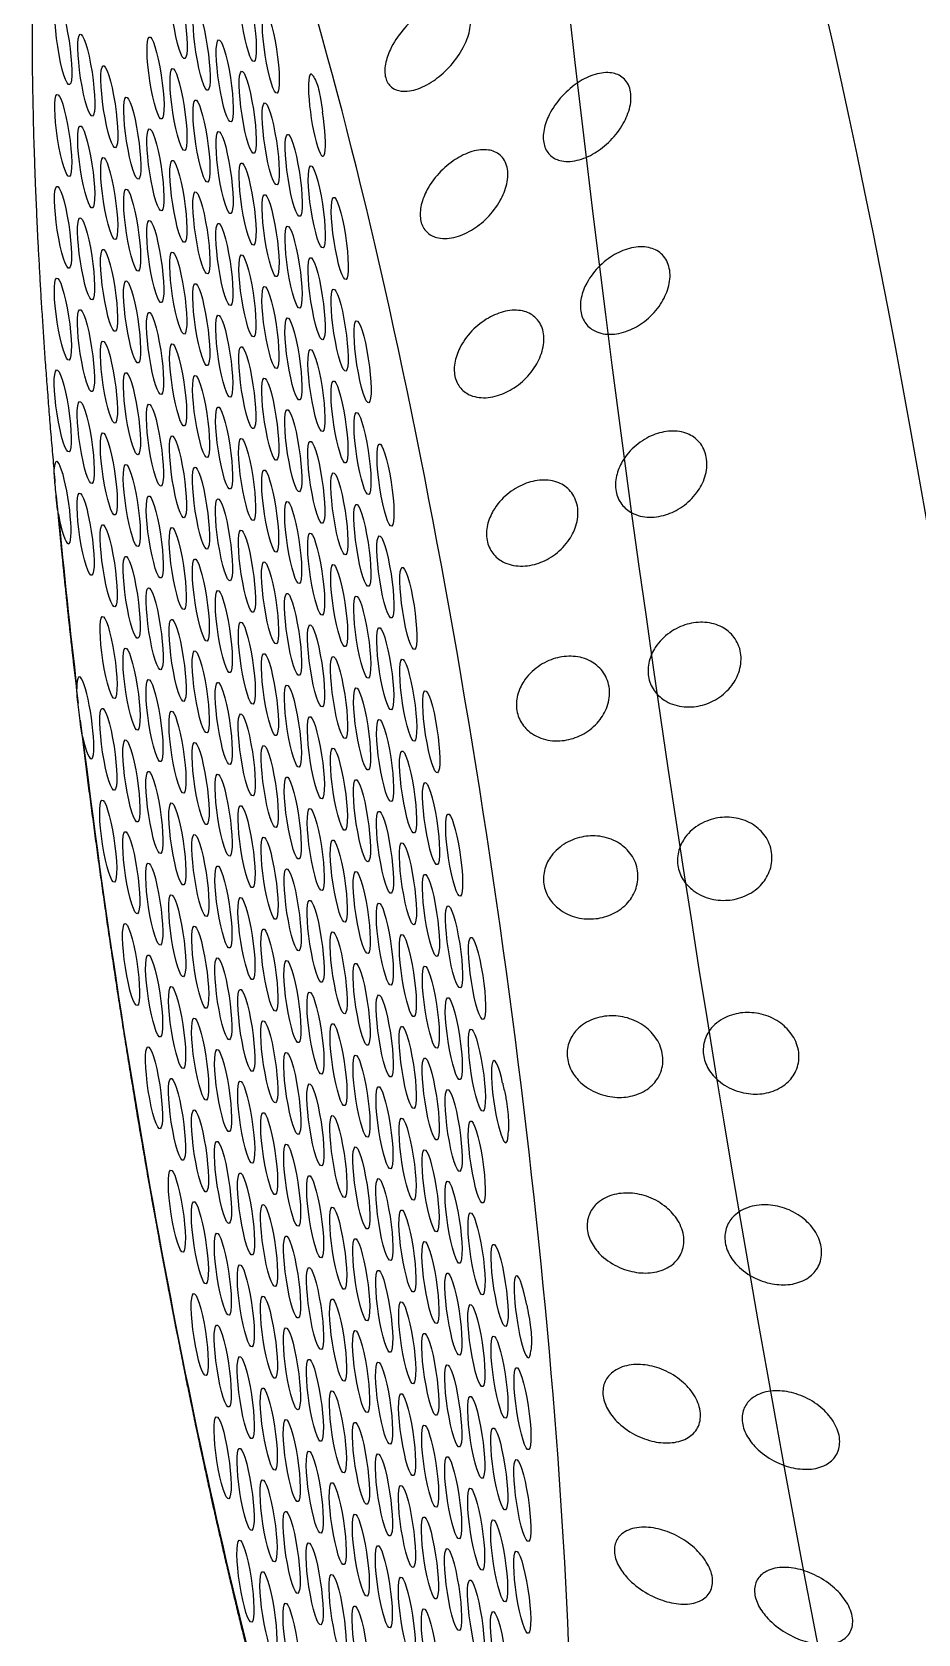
# Model space of a CAD drawing. Extents: x 398 to 508, y 628 to 778.
# Drawn here: x 477.338 to 478.309, y 683.445 to 685.201 of the extents above; entities that cross this region are included whole.
import ezdxf

# ---------------------------------------------------------------- set-up
doc = ezdxf.new("R2010")
doc.units = 0
doc.header["$MEASUREMENT"] = 0
doc.layers.add('1', color=4, linetype='Continuous')
doc.layers.add('DIM', color=3, linetype='Continuous')

# ---------------------------------------------------------------- blocks, each defined once
blk = doc.blocks.new('SUCTION')
at = {"layer": '1'}
for centre, major_axis, start_param, end_param in [((0.0017, 0.059), (-0.0289, 1.8748), 3.141593, 6.283185), ((-0.4641, 0.0518), (-0.022, 1.427), 2.994561, 6.430217)]:
    blk.add_ellipse(centre, major_axis=major_axis, ratio=0.145722, start_param=start_param, end_param=end_param, dxfattribs=at)
at = {"layer": '1', "color": 3}
for centre, major_axis, start_param, end_param in [((-0.6046, 1.0259), (0.0007, -0.0455), 0.253665, 6.53685), ((-0.4756, 1.0378), (0.0007, -0.0455), 0.253665, 6.53685), ((-0.4008, 1.0249), (0.0007, -0.0455), 0.253665, 6.53685), ((-0.5841, 0.9884), (0.0007, -0.0455), 0.253665, 6.53685), ((-0.4551, 1.0002), (0.0007, -0.0455), 0.253665, 6.53685), ((-0.3803, 0.9873), (0.0007, -0.0455), 0.253665, 6.53685), ((-0.5093, 0.9755), (0.0007, -0.0455), 0.253665, 6.53685), ((-0.4345, 0.9626), (0.0007, -0.0455), 0.253665, 6.53685), ((-0.5636, 0.9508), (0.0007, -0.0455), 0.253665, 6.53685), ((-0.4888, 0.9379), (0.0007, -0.0455), 0.253665, 6.53685), ((-0.6178, 0.9261), (0.0007, -0.0455), 0.253665, 6.53685), ((-0.414, 0.9251), (0.0007, -0.0455), 0.253665, 6.53685), ((-0.5431, 0.9133), (0.0007, -0.0455), 0.253665, 6.53685), ((-0.4683, 0.9004), (0.0007, -0.0455), 0.253665, 6.53685), ((-0.3392, 0.9122), (0.0007, -0.0455), 2.883569, 7.913917), ((-0.5973, 0.8886), (0.0007, -0.0455), 0.253665, 6.53685), ((-0.3935, 0.8875), (0.0007, -0.0455), 0.253665, 6.53685), ((-0.5225, 0.8757), (0.0007, -0.0455), 0.253665, 6.53685), ((-0.5768, 0.851), (0.0007, -0.0455), 0.253665, 6.53685), ((-0.4477, 0.8628), (0.0007, -0.0455), 0.253665, 6.53685), ((-0.373, 0.85), (0.0007, -0.0455), 0.253665, 6.53685), ((-0.502, 0.8381), (0.0007, -0.0455), 0.253665, 6.53685), ((-0.6311, 0.8263), (0.0007, -0.0455), 0.253665, 6.53685), ((-0.5563, 0.8134), (0.0007, -0.0455), 0.253665, 6.53685), ((-0.4272, 0.8253), (0.0007, -0.0455), 0.253665, 6.53685), ((-0.3524, 0.8124), (0.0007, -0.0455), 0.253665, 6.53685), ((-0.4815, 0.8006), (0.0007, -0.0455), 0.253665, 6.53685), ((-0.6105, 0.7888), (0.0007, -0.0455), 0.253665, 6.53685), ((-0.5357, 0.7759), (0.0007, -0.0455), 0.253665, 6.53685), ((-0.4067, 0.7877), (0.0007, -0.0455), 0.253665, 6.53685), ((-0.461, 0.763), (0.0007, -0.0455), 0.253665, 6.53685), ((-0.3319, 0.7749), (0.0007, -0.0455), 0.253665, 6.53685), ((-0.59, 0.7512), (0.0007, -0.0455), 0.253665, 6.53685), ((-0.3862, 0.7502), (0.0007, -0.0455), 0.253665, 6.53685), ((-0.6443, 0.7265), (0.0007, -0.0455), 0.253665, 6.53685), ((-0.5152, 0.7383), (0.0007, -0.0455), 0.253665, 6.53685), ((-0.4404, 0.7255), (0.0007, -0.0455), 0.253665, 6.53685), ((-0.5695, 0.7136), (0.0007, -0.0455), 0.253665, 6.53685), ((-0.3656, 0.7126), (0.0007, -0.0455), 0.253665, 6.53685), ((-0.6237, 0.6889), (0.0007, -0.0455), 0.253665, 6.53685), ((-0.4947, 0.7008), (0.0007, -0.0455), 0.253665, 6.53685), ((-0.4199, 0.6879), (0.0007, -0.0455), 0.253665, 6.53685), ((-0.549, 0.6761), (0.0007, -0.0455), 0.253665, 6.53685), ((-0.3451, 0.6751), (0.0007, -0.0455), 0.253665, 6.53685), ((-0.4742, 0.6632), (0.0007, -0.0455), 0.253665, 6.53685), ((-0.6032, 0.6514), (0.0007, -0.0455), 0.253665, 6.53685), ((-0.5284, 0.6385), (0.0007, -0.0455), 0.253665, 6.53685), ((-0.3994, 0.6504), (0.0007, -0.0455), 0.253665, 6.53685), ((-0.3246, 0.6375), (0.0007, -0.0455), 0.253665, 6.53685), ((-0.6575, 0.6267), (0.0007, -0.0455), 0.253665, 6.53685), ((-0.4536, 0.6257), (0.0007, -0.0455), 0.253665, 6.53685), ((-0.5827, 0.6138), (0.0007, -0.0455), 0.253665, 6.53685), ((-0.5079, 0.601), (0.0007, -0.0455), 0.253665, 6.53685), ((-0.3789, 0.6128), (0.0007, -0.0455), 0.253665, 6.53685), ((-0.637, 0.5891), (0.0007, -0.0455), 0.253665, 6.53685), ((-0.4331, 0.5881), (0.0007, -0.0455), 0.253665, 6.53685), ((-0.5622, 0.5763), (0.0007, -0.0455), 0.253665, 6.53685), ((-0.3583, 0.5753), (0.0007, -0.0455), 0.253665, 6.53685), ((-0.6164, 0.5516), (0.0007, -0.0455), 0.253665, 6.53685), ((-0.4874, 0.5634), (0.0007, -0.0455), 0.253665, 6.53685), ((-0.4126, 0.5506), (0.0007, -0.0455), 0.253665, 6.53685), ((-0.5416, 0.5387), (0.0007, -0.0455), 0.253665, 6.53685), ((-0.3378, 0.5377), (0.0007, -0.0455), 0.253665, 6.53685), ((-0.6707, 0.5269), (0.0007, -0.0455), 4.977964, 10.008312), ((-0.5959, 0.514), (0.0007, -0.0455), 0.253665, 6.53685), ((-0.4669, 0.5259), (0.0007, -0.0455), 0.253665, 6.53685), ((-0.3921, 0.513), (0.0007, -0.0455), 0.253665, 6.53685), ((-0.5211, 0.5012), (0.0007, -0.0455), 0.253665, 6.53685), ((-0.3173, 0.5002), (0.0007, -0.0455), 0.253665, 6.53685), ((-0.6502, 0.4893), (0.0007, -0.0455), 0.253665, 6.53685), ((-0.4463, 0.4883), (0.0007, -0.0455), 0.253665, 6.53685), ((-0.4786, 0.0515), (-0.0215, 1.3915), 1.229121, 1.372604), ((-0.5754, 0.4765), (0.0007, -0.0455), 0.253665, 6.53685), ((-0.5006, 0.4636), (0.0007, -0.0455), 0.253665, 6.53685), ((-0.3715, 0.4755), (0.0007, -0.0455), 0.253665, 6.53685), ((-0.6296, 0.4518), (0.0007, -0.0455), 0.253665, 6.53685), ((-0.4258, 0.4508), (0.0007, -0.0455), 0.253665, 6.53685), ((-0.5549, 0.4389), (0.0007, -0.0455), 0.253665, 6.53685), ((-0.4801, 0.4261), (0.0007, -0.0455), 0.253665, 6.53685), ((-0.351, 0.4379), (0.0007, -0.0455), 0.253665, 6.53685), ((-0.6091, 0.4142), (0.0007, -0.0455), 0.253665, 6.53685), ((-0.4053, 0.4132), (0.0007, -0.0455), 0.253665, 6.53685), ((-0.5343, 0.4014), (0.0007, -0.0455), 0.253665, 6.53685), ((-0.3305, 0.4003), (0.0007, -0.0455), 0.253665, 6.53685), ((-0.5886, 0.3767), (0.0007, -0.0455), 0.253665, 6.53685), ((-0.4595, 0.3885), (0.0007, -0.0455), 0.253665, 6.53685), ((-0.3848, 0.3757), (0.0007, -0.0455), 0.253665, 6.53685), ((-0.5138, 0.3638), (0.0007, -0.0455), 0.253665, 6.53685), ((-0.31, 0.3628), (0.0007, -0.0455), 0.253665, 6.53685), ((-0.6428, 0.352), (0.0007, -0.0455), 0.253665, 6.53685), ((-0.5681, 0.3391), (0.0007, -0.0455), 0.253665, 6.53685), ((-0.439, 0.351), (0.0007, -0.0455), 0.253665, 6.53685), ((-0.3642, 0.3381), (0.0007, -0.0455), 0.253665, 6.53685), ((-0.4933, 0.3263), (0.0007, -0.0455), 0.253665, 6.53685), ((-0.6223, 0.3144), (0.0007, -0.0455), 0.253665, 6.53685), ((-0.5475, 0.3016), (0.0007, -0.0455), 0.253665, 6.53685), ((-0.4185, 0.3134), (0.0007, -0.0455), 0.253665, 6.53685), ((-0.6766, 0.2897), (0.0007, -0.0455), 5.159783, 10.190131), ((-0.4727, 0.2887), (0.0007, -0.0455), 0.253665, 6.53685), ((-0.3437, 0.3005), (0.0007, -0.0455), 0.253665, 6.53685), ((-0.6018, 0.2769), (0.0007, -0.0455), 0.253665, 6.53685), ((-0.398, 0.2758), (0.0007, -0.0455), 0.253665, 6.53685), ((-0.6561, 0.2522), (0.0007, -0.0455), 0.253665, 6.53685), ((-0.527, 0.264), (0.0007, -0.0455), 0.253665, 6.53685), ((-0.4522, 0.2512), (0.0007, -0.0455), 0.253665, 6.53685), ((-0.3232, 0.263), (0.0007, -0.0455), 0.253665, 6.53685), ((-0.5813, 0.2393), (0.0007, -0.0455), 0.253665, 6.53685), ((-0.3774, 0.2383), (0.0007, -0.0455), 0.253665, 6.53685), ((-0.4786, 0.0515), (-0.0215, 1.3915), 1.410939, 2.237983), ((-0.6355, 0.2146), (0.0007, -0.0455), 0.253665, 6.53685), ((-0.5065, 0.2265), (0.0007, -0.0455), 0.253665, 6.53685), ((-0.4317, 0.2136), (0.0007, -0.0455), 0.253665, 6.53685), ((-0.3026, 0.2254), (0.0007, -0.0455), 0.253665, 6.53685), ((-0.5607, 0.2018), (0.0007, -0.0455), 0.253665, 6.53685), ((-0.3569, 0.2007), (0.0007, -0.0455), 0.253665, 6.53685), ((-0.486, 0.1889), (0.0007, -0.0455), 0.253665, 6.53685), ((-0.615, 0.1771), (0.0007, -0.0455), 0.253665, 6.53685), ((-0.5402, 0.1642), (0.0007, -0.0455), 0.253665, 6.53685), ((-0.4112, 0.176), (0.0007, -0.0455), 0.253665, 6.53685), ((-0.3364, 0.1632), (0.0007, -0.0455), 0.253665, 6.53685), ((-0.6693, 0.1524), (0.0007, -0.0455), 0.253665, 6.53685), ((-0.4654, 0.1513), (0.0007, -0.0455), 0.253665, 6.53685), ((-0.5945, 0.1395), (0.0007, -0.0455), 0.253665, 6.53685), ((-0.5197, 0.1267), (0.0007, -0.0455), 0.253665, 6.53685), ((-0.3906, 0.1385), (0.0007, -0.0455), 0.253665, 6.53685), ((-0.3159, 0.1256), (0.0007, -0.0455), 0.253665, 6.53685), ((-0.6487, 0.1148), (0.0007, -0.0455), 0.253665, 6.53685), ((-0.4449, 0.1138), (0.0007, -0.0455), 0.253665, 6.53685), ((-0.574, 0.102), (0.0007, -0.0455), 0.253665, 6.53685), ((-0.3701, 0.1009), (0.0007, -0.0455), 0.253665, 6.53685), ((-0.6282, 0.0773), (0.0007, -0.0455), 0.253665, 6.53685), ((-0.4992, 0.0891), (0.0007, -0.0455), 0.253665, 6.53685), ((-0.4244, 0.0762), (0.0007, -0.0455), 0.253665, 6.53685), ((-0.2953, 0.0881), (0.0007, -0.0455), 0.253665, 6.53685), ((-0.5534, 0.0644), (0.0007, -0.0455), 0.253665, 6.53685), ((-0.3496, 0.0634), (0.0007, -0.0455), 0.253665, 6.53685), ((-0.6077, 0.0397), (0.0007, -0.0455), 0.253665, 6.53685), ((-0.4786, 0.0515), (0.0007, -0.0455), 0.253665, 6.53685), ((-0.4039, 0.0387), (0.0007, -0.0455), 0.253665, 6.53685), ((-0.5329, 0.0268), (0.0007, -0.0455), 0.253665, 6.53685), ((-0.3291, 0.0258), (0.0007, -0.0455), 0.253665, 6.53685), ((-0.662, 0.015), (0.0007, -0.0455), 0.253665, 6.53685), ((-0.4581, 0.014), (0.0007, -0.0455), 0.253665, 6.53685), ((-0.5872, 0.0022), (0.0007, -0.0455), 0.253665, 6.53685), ((-0.5124, -0.0107), (0.0007, -0.0455), 0.253665, 6.53685), ((-0.3833, 0.0011), (0.0007, -0.0455), 0.253665, 6.53685), ((-0.3085, -0.0117), (0.0007, -0.0455), 0.253665, 6.53685), ((-0.6414, -0.0225), (0.0007, -0.0455), 0.253665, 6.53685), ((-0.4376, -0.0236), (0.0007, -0.0455), 0.253665, 6.53685), ((-0.5666, -0.0354), (0.0007, -0.0455), 0.253665, 6.53685), ((-0.4919, -0.0483), (0.0007, -0.0455), 0.253665, 6.53685), ((-0.3628, -0.0364), (0.0007, -0.0455), 0.253665, 6.53685), ((-0.288, -0.0493), (0.0007, -0.0455), 0.253665, 6.53685), ((-0.6209, -0.0601), (0.0007, -0.0455), 0.253665, 6.53685), ((-0.4171, -0.0611), (0.0007, -0.0455), 0.253665, 6.53685), ((-0.5461, -0.073), (0.0007, -0.0455), 0.253665, 6.53685), ((-0.3423, -0.074), (0.0007, -0.0455), 0.253665, 6.53685), ((-0.6004, -0.0977), (0.0007, -0.0455), 0.253665, 6.53685), ((-0.4713, -0.0858), (0.0007, -0.0455), 0.253665, 6.53685), ((-0.3965, -0.0987), (0.0007, -0.0455), 0.253665, 6.53685), ((-0.5256, -0.1105), (0.0007, -0.0455), 0.253665, 6.53685), ((-0.3218, -0.1115), (0.0007, -0.0455), 0.253665, 6.53685), ((-0.6546, -0.1223), (0.0007, -0.0455), 0.253665, 6.53685), ((-0.5799, -0.1352), (0.0007, -0.0455), 0.253665, 6.53685), ((-0.4508, -0.1234), (0.0007, -0.0455), 0.253665, 6.53685), ((-0.376, -0.1362), (0.0007, -0.0455), 0.253665, 6.53685), ((-0.5051, -0.1481), (0.0007, -0.0455), 0.253665, 6.53685), ((-0.3012, -0.1491), (0.0007, -0.0455), 0.253665, 6.53685), ((-0.6341, -0.1599), (0.0007, -0.0455), 0.253665, 6.53685), ((-0.5593, -0.1728), (0.0007, -0.0455), 0.253665, 6.53685), ((-0.4303, -0.1609), (0.0007, -0.0455), 0.253665, 6.53685), ((-0.4845, -0.1856), (0.0007, -0.0455), 0.253665, 6.53685), ((-0.3555, -0.1738), (0.0007, -0.0455), 0.253665, 6.53685), ((-0.2807, -0.1866), (0.0007, -0.0455), 2.01819, 7.048538), ((-0.6136, -0.1975), (0.0007, -0.0455), 0.253665, 6.53685), ((-0.4098, -0.1985), (0.0007, -0.0455), 0.253665, 6.53685), ((-0.5388, -0.2103), (0.0007, -0.0455), 0.253665, 6.53685), ((-0.464, -0.2232), (0.0007, -0.0455), 0.253665, 6.53685), ((-0.335, -0.2113), (0.0007, -0.0455), 0.253665, 6.53685), ((-0.5931, -0.235), (0.0007, -0.0455), 0.253665, 6.53685), ((-0.3892, -0.236), (0.0007, -0.0455), 0.253665, 6.53685), ((-0.6473, -0.2597), (0.0007, -0.0455), 0.253665, 6.53685), ((-0.5183, -0.2479), (0.0007, -0.0455), 0.253665, 6.53685), ((-0.4435, -0.2607), (0.0007, -0.0455), 0.253665, 6.53685), ((-0.3144, -0.2489), (0.0007, -0.0455), 0.253665, 6.53685), ((-0.5725, -0.2726), (0.0007, -0.0455), 0.253665, 6.53685), ((-0.3687, -0.2736), (0.0007, -0.0455), 0.253665, 6.53685), ((-0.4978, -0.2854), (0.0007, -0.0455), 0.253665, 6.53685), ((-0.6268, -0.2973), (0.0007, -0.0455), 0.253665, 6.53685), ((-0.552, -0.3101), (0.0007, -0.0455), 0.253665, 6.53685), ((-0.423, -0.2983), (0.0007, -0.0455), 0.253665, 6.53685), ((-0.3482, -0.3111), (0.0007, -0.0455), 0.253665, 6.53685), ((-0.4772, -0.323), (0.0007, -0.0455), 0.253665, 6.53685), ((-0.6063, -0.3348), (0.0007, -0.0455), 0.253665, 6.53685), ((-0.5315, -0.3477), (0.0007, -0.0455), 0.253665, 6.53685), ((-0.4024, -0.3358), (0.0007, -0.0455), 0.253665, 6.53685), ((-0.3277, -0.3487), (0.0007, -0.0455), 0.253665, 6.53685), ((-0.4567, -0.3605), (0.0007, -0.0455), 0.253665, 6.53685), ((-0.5858, -0.3724), (0.0007, -0.0455), 0.253665, 6.53685), ((-0.3819, -0.3734), (0.0007, -0.0455), 0.253665, 6.53685), ((-0.64, -0.3971), (0.0007, -0.0455), 0.253665, 6.53685), ((-0.511, -0.3852), (0.0007, -0.0455), 0.253665, 6.53685), ((-0.4362, -0.3981), (0.0007, -0.0455), 0.253665, 6.53685), ((-0.3071, -0.3863), (0.0007, -0.0455), 0.253665, 6.53685), ((-0.5652, -0.4099), (0.0007, -0.0455), 0.253665, 6.53685), ((-0.3614, -0.4109), (0.0007, -0.0455), 0.253665, 6.53685), ((-0.6195, -0.4346), (0.0007, -0.0455), 0.253665, 6.53685), ((-0.4904, -0.4228), (0.0007, -0.0455), 0.253665, 6.53685), ((-0.4157, -0.4356), (0.0007, -0.0455), 0.253665, 6.53685), ((-0.2866, -0.4238), (0.0007, -0.0455), 1.836372, 6.86672), ((-0.5447, -0.4475), (0.0007, -0.0455), 0.253665, 6.53685), ((-0.3409, -0.4485), (0.0007, -0.0455), 0.253665, 6.53685), ((-0.4699, -0.4603), (0.0007, -0.0455), 0.253665, 6.53685), ((-0.599, -0.4722), (0.0007, -0.0455), 0.253665, 6.53685), ((-0.5242, -0.485), (0.0007, -0.0455), 0.253665, 6.53685), ((-0.3951, -0.4732), (0.0007, -0.0455), 0.253665, 6.53685), ((-0.3203, -0.4861), (0.0007, -0.0455), 0.253665, 6.53685), ((-0.4494, -0.4979), (0.0007, -0.0455), 0.253665, 6.53685), ((-0.5784, -0.5097), (0.0007, -0.0455), 0.253665, 6.53685), ((-0.5037, -0.5226), (0.0007, -0.0455), 0.253665, 6.53685), ((-0.3746, -0.5108), (0.0007, -0.0455), 0.253665, 6.53685), ((-0.2998, -0.5236), (0.0007, -0.0455), 0.253665, 6.53685), ((-0.6327, -0.5344), (0.0007, -0.0455), 0.253665, 6.53685), ((-0.4289, -0.5355), (0.0007, -0.0455), 0.253665, 6.53685), ((-0.5579, -0.5473), (0.0007, -0.0455), 0.253665, 6.53685), ((-0.3541, -0.5483), (0.0007, -0.0455), 0.253665, 6.53685), ((-0.6122, -0.572), (0.0007, -0.0455), 0.253665, 6.53685), ((-0.4831, -0.5601), (0.0007, -0.0455), 0.253665, 6.53685), ((-0.4083, -0.573), (0.0007, -0.0455), 0.253665, 6.53685), ((-0.5374, -0.5848), (0.0007, -0.0455), 0.253665, 6.53685), ((-0.3336, -0.5859), (0.0007, -0.0455), 0.253665, 6.53685), ((-0.5917, -0.6095), (0.0007, -0.0455), 0.253665, 6.53685), ((-0.4626, -0.5977), (0.0007, -0.0455), 0.253665, 6.53685), ((-0.3878, -0.6106), (0.0007, -0.0455), 0.253665, 6.53685), ((-0.5169, -0.6224), (0.0007, -0.0455), 0.253665, 6.53685), ((-0.313, -0.6234), (0.0007, -0.0455), 0.253665, 6.53685), ((-0.5711, -0.6471), (0.0007, -0.0455), 0.253665, 6.53685), ((-0.4421, -0.6353), (0.0007, -0.0455), 0.253665, 6.53685), ((-0.4963, -0.66), (0.0007, -0.0455), 0.253665, 6.53685), ((-0.3673, -0.6481), (0.0007, -0.0455), 0.253665, 6.53685), ((-0.6254, -0.6718), (0.0007, -0.0455), 0.253665, 6.53685), ((-0.4216, -0.6728), (0.0007, -0.0455), 0.253665, 6.53685), ((-0.5506, -0.6846), (0.0007, -0.0455), 0.253665, 6.53685), ((-0.4758, -0.6975), (0.0007, -0.0455), 0.253665, 6.53685), ((-0.3468, -0.6857), (0.0007, -0.0455), 0.253665, 6.53685), ((-0.6049, -0.7093), (0.0007, -0.0455), 0.253665, 6.53685), ((-0.401, -0.7104), (0.0007, -0.0455), 0.253665, 6.53685), ((-0.5301, -0.7222), (0.0007, -0.0455), 0.253665, 6.53685), ((-0.4553, -0.7351), (0.0007, -0.0455), 0.253665, 6.53685), ((-0.3262, -0.7232), (0.0007, -0.0455), 0.253665, 6.53685), ((-0.5843, -0.7469), (0.0007, -0.0455), 0.253665, 6.53685), ((-0.3805, -0.7479), (0.0007, -0.0455), 0.253665, 6.53685), ((-0.5096, -0.7598), (0.0007, -0.0455), 0.253665, 6.53685), ((-0.4348, -0.7726), (0.0007, -0.0455), 0.253665, 6.53685), ((-0.36, -0.7855), (0.0007, -0.0455), 0.253665, 6.53685)]:
    blk.add_ellipse(centre, major_axis=major_axis, ratio=0.145722, start_param=start_param, end_param=end_param, dxfattribs=at)
at = {"layer": '1'}
for points in [[(-0.5163, 1.4629), (-0.5315, 1.4441), (-0.5446, 1.4227), (-0.5564, 1.3987), (-0.5673, 1.3717), (-0.5776, 1.3416), (-0.5874, 1.3084), (-0.5967, 1.272), (-0.6056, 1.2324), (-0.6141, 1.1898), (-0.6221, 1.1442), (-0.6297, 1.0957), (-0.6368, 1.0443), (-0.6435, 0.9903), (-0.6497, 0.9337), (-0.6554, 0.8747), (-0.6606, 0.8135), (-0.6653, 0.7502), (-0.6695, 0.685), (-0.6731, 0.6181), (-0.6762, 0.5496)], [(-0.6767, 0.5355), (-0.6783, 0.4907), (-0.6797, 0.4454), (-0.6809, 0.3996), (-0.6818, 0.3534), (-0.6824, 0.3069)], [(-0.6826, 0.2881), (-0.6831, 0.2145), (-0.6829, 0.1403), (-0.6822, 0.066), (-0.6809, -0.0084), (-0.679, -0.0826), (-0.6766, -0.1565), (-0.6736, -0.2298), (-0.67, -0.3023), (-0.6659, -0.3738), (-0.6613, -0.4441), (-0.6561, -0.513), (-0.6505, -0.5804), (-0.6443, -0.646), (-0.6377, -0.7097), (-0.6306, -0.7713), (-0.6231, -0.8306), (-0.6151, -0.8875), (-0.6068, -0.9418), (-0.598, -0.9934), (-0.5889, -1.0422), (-0.5794, -1.088), (-0.5696, -1.1307), (-0.5595, -1.1704), (-0.549, -1.2068), (-0.5381, -1.24), (-0.5268, -1.27), (-0.515, -1.2969), (-0.5024, -1.3208), (-0.4886, -1.3418), (-0.4728, -1.3603)]]:
    blk.add_open_spline(points, degree=1, dxfattribs=at)
at = {"layer": '1', "color": 3}
for points, knots in [([(-0.2144, 1.0067), (-0.2084, 1.0102), (-0.2017, 1.0133), (-0.1888, 1.017), (-0.1825, 1.0176), (-0.1727, 1.0164), (-0.1683, 1.0147), (-0.1634, 1.0103), (-0.162, 1.0085), (-0.16, 1.0044), (-0.1593, 1.002), (-0.1586, 0.9969), (-0.1587, 0.9941), (-0.1595, 0.9883), (-0.1602, 0.9853), (-0.1635, 0.9762), (-0.1669, 0.9701), (-0.175, 0.9585), (-0.1807, 0.9524), (-0.1928, 0.9419), (-0.1993, 0.9375), (-0.2117, 0.9308), (-0.2187, 0.928), (-0.2321, 0.9251), (-0.2386, 0.925), (-0.2478, 0.9273), (-0.2514, 0.9291), (-0.2568, 0.9348), (-0.2586, 0.9387), (-0.2597, 0.9475), (-0.2591, 0.9527), (-0.2557, 0.9632), (-0.253, 0.9686), (-0.2456, 0.98), (-0.2399, 0.9866), (-0.2275, 0.9981), (-0.2207, 1.003), (-0.2144, 1.0067)], [0, 0, 0, 0, 0.023389, 0.023389, 0.0467779, 0.0467779, 0.0659746, 0.0659746, 0.0755729, 0.0755729, 0.0851712, 0.0851712, 0.0947696, 0.0947696, 0.1043679, 0.1043679, 0.1235645, 0.1235645, 0.1469535, 0.1469535, 0.1703425, 0.1703425, 0.1947513, 0.1947513, 0.2191601, 0.2191601, 0.2357472, 0.2357472, 0.2523342, 0.2523342, 0.2689213, 0.2689213, 0.2855084, 0.2855084, 0.3099172, 0.3099172, 0.334326, 0.334326, 0.334326, 0.334326]), ([(-0.3382, 0.9562), (-0.338, 0.956), (-0.3379, 0.9556), (-0.3369, 0.9537), (-0.336, 0.9514), (-0.3346, 0.946), (-0.3341, 0.9432), (-0.3333, 0.9367), (-0.3331, 0.9331), (-0.3328, 0.9247), (-0.3328, 0.9199), (-0.3326, 0.9151)], [-0.10333223, -0.10333223, -0.10333223, -0.10333223, -0.09981809, -0.09981809, -0.08531374, -0.08531374, -0.07331614, -0.07331614, -0.06095866, -0.06095866, -0.0463084, -0.0463084, -0.0463084, -0.0463084]), ([(-0.0505, 0.9106), (-0.0444, 0.9135), (-0.0377, 0.9158), (-0.0246, 0.9179), (-0.0183, 0.9177), (-0.0085, 0.9149), (-0.0042, 0.9126), (0.0006, 0.9071), (0.002, 0.905), (0.0039, 0.9003), (0.0046, 0.8977), (0.0051, 0.8921), (0.005, 0.8891), (0.0041, 0.883), (0.0033, 0.8799), (-0.0001, 0.8706), (-0.0036, 0.8646), (-0.012, 0.8533), (-0.0177, 0.8476), (-0.03, 0.838), (-0.0366, 0.8342), (-0.0491, 0.8287), (-0.0562, 0.8267), (-0.0697, 0.8254), (-0.0763, 0.8261), (-0.0854, 0.8299), (-0.089, 0.8324), (-0.0943, 0.8392), (-0.096, 0.8436), (-0.097, 0.8533), (-0.0962, 0.8588), (-0.0926, 0.8696), (-0.0898, 0.875), (-0.0822, 0.8863), (-0.0763, 0.8926), (-0.0637, 0.9032), (-0.0569, 0.9075), (-0.0505, 0.9106)], [0, 0, 0, 0, 0.0233552, 0.0233552, 0.0467103, 0.0467103, 0.0658795, 0.0658795, 0.0754641, 0.0754641, 0.0850487, 0.0850487, 0.0946332, 0.0946332, 0.1042178, 0.1042178, 0.123387, 0.123387, 0.1467421, 0.1467421, 0.1700973, 0.1700973, 0.1945396, 0.1945396, 0.2189818, 0.2189818, 0.2355966, 0.2355966, 0.2522113, 0.2522113, 0.2688261, 0.2688261, 0.2854408, 0.2854408, 0.3098831, 0.3098831, 0.3343253, 0.3343253, 0.3343253, 0.3343253]), ([(-0.1953, 0.8442), (-0.1892, 0.8471), (-0.1825, 0.8494), (-0.1694, 0.8516), (-0.1631, 0.8514), (-0.1533, 0.8486), (-0.149, 0.8463), (-0.1442, 0.8408), (-0.1428, 0.8387), (-0.1408, 0.834), (-0.1402, 0.8313), (-0.1397, 0.8258), (-0.1397, 0.8228), (-0.1407, 0.8167), (-0.1415, 0.8135), (-0.1449, 0.8043), (-0.1484, 0.7982), (-0.1568, 0.787), (-0.1625, 0.7812), (-0.1748, 0.7716), (-0.1814, 0.7678), (-0.194, 0.7624), (-0.201, 0.7604), (-0.2146, 0.7591), (-0.2211, 0.7598), (-0.2302, 0.7636), (-0.2338, 0.7661), (-0.2391, 0.7729), (-0.2408, 0.7773), (-0.2417, 0.7869), (-0.241, 0.7924), (-0.2374, 0.8033), (-0.2346, 0.8086), (-0.227, 0.8199), (-0.2211, 0.8262), (-0.2085, 0.8368), (-0.2017, 0.8411), (-0.1953, 0.8442)], [0, 0, 0, 0, 0.023389, 0.023389, 0.0467779, 0.0467779, 0.0659746, 0.0659746, 0.0755729, 0.0755729, 0.0851712, 0.0851712, 0.0947696, 0.0947696, 0.1043679, 0.1043679, 0.1235645, 0.1235645, 0.1469535, 0.1469535, 0.1703425, 0.1703425, 0.1947513, 0.1947513, 0.2191601, 0.2191601, 0.2357472, 0.2357472, 0.2523342, 0.2523342, 0.2689213, 0.2689213, 0.2855084, 0.2855084, 0.3099172, 0.3099172, 0.334326, 0.334326, 0.334326, 0.334326]), ([(-0.0331, 0.7192), (-0.0269, 0.7215), (-0.0201, 0.723), (-0.0071, 0.7235), (-0.0008, 0.7225), (0.009, 0.7183), (0.0133, 0.7153), (0.018, 0.7089), (0.0193, 0.7065), (0.0212, 0.7012), (0.0218, 0.6984), (0.0222, 0.6925), (0.0221, 0.6893), (0.021, 0.683), (0.0201, 0.6799), (0.0166, 0.6705), (0.013, 0.6647), (0.0044, 0.6539), (-0.0015, 0.6486), (-0.014, 0.6401), (-0.0206, 0.637), (-0.0333, 0.6329), (-0.0403, 0.6316), (-0.0539, 0.632), (-0.0604, 0.6336), (-0.0695, 0.6388), (-0.073, 0.6418), (-0.0783, 0.6497), (-0.0799, 0.6546), (-0.0807, 0.6648), (-0.0798, 0.6705), (-0.076, 0.6815), (-0.0731, 0.6868), (-0.0652, 0.6977), (-0.0593, 0.7036), (-0.0464, 0.7131), (-0.0395, 0.7168), (-0.0331, 0.7192)], [0, 0, 0, 0, 0.0233552, 0.0233552, 0.0467103, 0.0467103, 0.0658795, 0.0658795, 0.0754641, 0.0754641, 0.0850487, 0.0850487, 0.0946332, 0.0946332, 0.1042178, 0.1042178, 0.123387, 0.123387, 0.1467421, 0.1467421, 0.1700973, 0.1700973, 0.1945396, 0.1945396, 0.2189818, 0.2189818, 0.2355966, 0.2355966, 0.2522113, 0.2522113, 0.2688261, 0.2688261, 0.2854408, 0.2854408, 0.3098831, 0.3098831, 0.3343253, 0.3343253, 0.3343253, 0.3343253]), ([(-0.1792, 0.6681), (-0.1731, 0.6704), (-0.1663, 0.672), (-0.1532, 0.6725), (-0.1469, 0.6715), (-0.1371, 0.6673), (-0.1329, 0.6642), (-0.1281, 0.6579), (-0.1268, 0.6555), (-0.1249, 0.6502), (-0.1243, 0.6474), (-0.1239, 0.6414), (-0.124, 0.6383), (-0.1251, 0.632), (-0.126, 0.6288), (-0.1295, 0.6195), (-0.1331, 0.6136), (-0.1418, 0.6028), (-0.1476, 0.5975), (-0.1601, 0.589), (-0.1668, 0.5859), (-0.1794, 0.5818), (-0.1865, 0.5806), (-0.2001, 0.581), (-0.2066, 0.5826), (-0.2156, 0.5878), (-0.2192, 0.5908), (-0.2244, 0.5987), (-0.226, 0.6035), (-0.2268, 0.6138), (-0.2259, 0.6195), (-0.2221, 0.6304), (-0.2192, 0.6357), (-0.2113, 0.6466), (-0.2054, 0.6525), (-0.1926, 0.6621), (-0.1857, 0.6657), (-0.1792, 0.6681)], [0, 0, 0, 0, 0.023389, 0.023389, 0.0467779, 0.0467779, 0.0659746, 0.0659746, 0.0755729, 0.0755729, 0.0851712, 0.0851712, 0.0947696, 0.0947696, 0.1043679, 0.1043679, 0.1235645, 0.1235645, 0.1469535, 0.1469535, 0.1703425, 0.1703425, 0.1947513, 0.1947513, 0.2191601, 0.2191601, 0.2357472, 0.2357472, 0.2523342, 0.2523342, 0.2689213, 0.2689213, 0.2855084, 0.2855084, 0.3099172, 0.3099172, 0.334326, 0.334326, 0.334326, 0.334326]), ([(-0.6769, 0.5149), (-0.677, 0.5166), (-0.677, 0.5185), (-0.6771, 0.5248), (-0.677, 0.5294), (-0.6766, 0.5377), (-0.6765, 0.5414), (-0.6762, 0.5485), (-0.6761, 0.5519), (-0.6757, 0.5588), (-0.6755, 0.5621), (-0.6749, 0.5648)], [-0.10333581, -0.10333581, -0.10333581, -0.10333581, -0.09774084, -0.09774084, -0.08402044, -0.08402044, -0.07264257, -0.07264257, -0.06085918, -0.06085918, -0.04630941, -0.04630941, -0.04630941, -0.04630941]), ([(-0.0192, 0.5165), (-0.013, 0.5181), (-0.0063, 0.5188), (0.0068, 0.5178), (0.0131, 0.5159), (0.0228, 0.5104), (0.027, 0.5066), (0.0316, 0.4995), (0.0329, 0.4968), (0.0347, 0.4911), (0.0352, 0.4881), (0.0355, 0.4819), (0.0353, 0.4787), (0.0342, 0.4723), (0.0332, 0.4691), (0.0295, 0.4599), (0.0258, 0.4543), (0.0169, 0.4443), (0.011, 0.4395), (-0.0016, 0.4323), (-0.0083, 0.4298), (-0.0211, 0.4271), (-0.0282, 0.4267), (-0.0418, 0.4287), (-0.0483, 0.4312), (-0.0572, 0.4376), (-0.0607, 0.4412), (-0.0658, 0.45), (-0.0673, 0.4552), (-0.0679, 0.4659), (-0.0669, 0.4718), (-0.0629, 0.4827), (-0.0599, 0.4878), (-0.0518, 0.4982), (-0.0458, 0.5035), (-0.0327, 0.5118), (-0.0257, 0.5148), (-0.0192, 0.5165)], [0, 0, 0, 0, 0.0233552, 0.0233552, 0.0467103, 0.0467103, 0.0658795, 0.0658795, 0.0754641, 0.0754641, 0.0850487, 0.0850487, 0.0946332, 0.0946332, 0.1042178, 0.1042178, 0.123387, 0.123387, 0.1467421, 0.1467421, 0.1700973, 0.1700973, 0.1945396, 0.1945396, 0.2189818, 0.2189818, 0.2355966, 0.2355966, 0.2522113, 0.2522113, 0.2688261, 0.2688261, 0.2854408, 0.2854408, 0.3098831, 0.3098831, 0.3343253, 0.3343253, 0.3343253, 0.3343253]), ([(-0.1664, 0.4815), (-0.1602, 0.4832), (-0.1534, 0.4839), (-0.1403, 0.4829), (-0.134, 0.4811), (-0.1244, 0.4755), (-0.1201, 0.4718), (-0.1155, 0.4646), (-0.1143, 0.4619), (-0.1125, 0.4562), (-0.1119, 0.4532), (-0.1116, 0.447), (-0.1118, 0.4438), (-0.1129, 0.4374), (-0.1139, 0.4342), (-0.1176, 0.425), (-0.1214, 0.4194), (-0.1302, 0.4093), (-0.1361, 0.4045), (-0.1488, 0.3973), (-0.1555, 0.3949), (-0.1683, 0.3922), (-0.1754, 0.3918), (-0.1889, 0.3939), (-0.1954, 0.3963), (-0.2044, 0.4028), (-0.2078, 0.4063), (-0.2129, 0.4151), (-0.2144, 0.4203), (-0.215, 0.431), (-0.2141, 0.4368), (-0.2101, 0.4477), (-0.207, 0.4528), (-0.199, 0.4632), (-0.1929, 0.4686), (-0.1799, 0.4769), (-0.1729, 0.4798), (-0.1664, 0.4815)], [0, 0, 0, 0, 0.023389, 0.023389, 0.0467779, 0.0467779, 0.0659746, 0.0659746, 0.0755729, 0.0755729, 0.0851712, 0.0851712, 0.0947696, 0.0947696, 0.1043679, 0.1043679, 0.1235645, 0.1235645, 0.1469535, 0.1469535, 0.1703425, 0.1703425, 0.1947513, 0.1947513, 0.2191601, 0.2191601, 0.2357472, 0.2357472, 0.2523342, 0.2523342, 0.2689213, 0.2689213, 0.2855084, 0.2855084, 0.3099172, 0.3099172, 0.334326, 0.334326, 0.334326, 0.334326]), ([(-0.6823, 0.27), (-0.6823, 0.271), (-0.6824, 0.2721), (-0.6827, 0.2777), (-0.6827, 0.2824), (-0.6826, 0.2913), (-0.6826, 0.2953), (-0.6825, 0.3033), (-0.6825, 0.3072), (-0.6823, 0.3151), (-0.6821, 0.3191), (-0.6817, 0.3225)], [-0.10333223, -0.10333223, -0.10333223, -0.10333223, -0.09981809, -0.09981809, -0.08531374, -0.08531374, -0.07331614, -0.07331614, -0.06095866, -0.06095866, -0.0463084, -0.0463084, -0.0463084, -0.0463084]), ([(-0.0093, 0.3059), (-0.003, 0.3068), (0.0038, 0.3067), (0.0169, 0.3041), (0.0231, 0.3015), (0.0327, 0.2946), (0.0368, 0.2903), (0.0413, 0.2825), (0.0425, 0.2796), (0.0442, 0.2736), (0.0447, 0.2704), (0.0449, 0.2641), (0.0446, 0.2609), (0.0433, 0.2545), (0.0423, 0.2513), (0.0384, 0.2424), (0.0346, 0.2371), (0.0256, 0.228), (0.0195, 0.2238), (0.0067, 0.2179), (0, 0.2162), (-0.0128, 0.215), (-0.0199, 0.2154), (-0.0335, 0.2191), (-0.0399, 0.2223), (-0.0487, 0.2299), (-0.0522, 0.234), (-0.0571, 0.2435), (-0.0585, 0.249), (-0.0589, 0.26), (-0.0578, 0.2658), (-0.0536, 0.2765), (-0.0505, 0.2813), (-0.0422, 0.291), (-0.036, 0.2958), (-0.0228, 0.3027), (-0.0158, 0.3049), (-0.0093, 0.3059)], [0, 0, 0, 0, 0.0233552, 0.0233552, 0.0467103, 0.0467103, 0.0658795, 0.0658795, 0.0754641, 0.0754641, 0.0850487, 0.0850487, 0.0946332, 0.0946332, 0.1042178, 0.1042178, 0.123387, 0.123387, 0.1467421, 0.1467421, 0.1700973, 0.1700973, 0.1945396, 0.1945396, 0.2189818, 0.2189818, 0.2355966, 0.2355966, 0.2522113, 0.2522113, 0.2688261, 0.2688261, 0.2854408, 0.2854408, 0.3098831, 0.3098831, 0.3343253, 0.3343253, 0.3343253, 0.3343253]), ([(-0.1572, 0.2876), (-0.1509, 0.2886), (-0.1441, 0.2885), (-0.131, 0.2859), (-0.1248, 0.2833), (-0.1152, 0.2764), (-0.111, 0.2721), (-0.1066, 0.2643), (-0.1053, 0.2614), (-0.1036, 0.2554), (-0.1032, 0.2522), (-0.1029, 0.2459), (-0.1032, 0.2426), (-0.1045, 0.2363), (-0.1055, 0.2331), (-0.1094, 0.2242), (-0.1133, 0.2189), (-0.1223, 0.2097), (-0.1283, 0.2056), (-0.1411, 0.1997), (-0.1479, 0.198), (-0.1607, 0.1968), (-0.1678, 0.1972), (-0.1814, 0.2009), (-0.1878, 0.2042), (-0.1966, 0.2117), (-0.2, 0.2158), (-0.2049, 0.2253), (-0.2064, 0.2308), (-0.2067, 0.2418), (-0.2057, 0.2476), (-0.2015, 0.2582), (-0.1983, 0.2631), (-0.1901, 0.2727), (-0.1839, 0.2775), (-0.1707, 0.2845), (-0.1637, 0.2867), (-0.1572, 0.2876)], [0, 0, 0, 0, 0.023389, 0.023389, 0.0467779, 0.0467779, 0.0659746, 0.0659746, 0.0755729, 0.0755729, 0.0851712, 0.0851712, 0.0947696, 0.0947696, 0.1043679, 0.1043679, 0.1235645, 0.1235645, 0.1469535, 0.1469535, 0.1703425, 0.1703425, 0.1947513, 0.1947513, 0.2191601, 0.2191601, 0.2357472, 0.2357472, 0.2523342, 0.2523342, 0.2689213, 0.2689213, 0.2855084, 0.2855084, 0.3099172, 0.3099172, 0.334326, 0.334326, 0.334326, 0.334326]), ([(-0.1516, 0.0897), (-0.1453, 0.0899), (-0.1385, 0.0891), (-0.1255, 0.085), (-0.1192, 0.0816), (-0.1098, 0.0736), (-0.1057, 0.0688), (-0.1014, 0.0604), (-0.1002, 0.0573), (-0.0987, 0.0511), (-0.0982, 0.0479), (-0.0981, 0.0415), (-0.0985, 0.0383), (-0.0999, 0.032), (-0.101, 0.029), (-0.105, 0.0204), (-0.109, 0.0156), (-0.1182, 0.0074), (-0.1243, 0.004), (-0.1372, -0.0004), (-0.144, -0.0013), (-0.1569, -0.0011), (-0.164, 0.0001), (-0.1774, 0.0054), (-0.1838, 0.0094), (-0.1925, 0.018), (-0.1958, 0.0225), (-0.2006, 0.0326), (-0.2019, 0.0383), (-0.202, 0.0493), (-0.2009, 0.0551), (-0.1965, 0.0653), (-0.1932, 0.0698), (-0.1848, 0.0785), (-0.1785, 0.0826), (-0.1652, 0.0881), (-0.1581, 0.0895), (-0.1516, 0.0897)], [0, 0, 0, 0, 0.023389, 0.023389, 0.0467779, 0.0467779, 0.0659746, 0.0659746, 0.0755729, 0.0755729, 0.0851712, 0.0851712, 0.0947696, 0.0947696, 0.1043679, 0.1043679, 0.1235645, 0.1235645, 0.1469535, 0.1469535, 0.1703425, 0.1703425, 0.1947513, 0.1947513, 0.2191601, 0.2191601, 0.2357472, 0.2357472, 0.2523342, 0.2523342, 0.2689213, 0.2689213, 0.2855084, 0.2855084, 0.3099172, 0.3099172, 0.334326, 0.334326, 0.334326, 0.334326]), ([(-0.0033, 0.091), (0.003, 0.0912), (0.0098, 0.0903), (0.0228, 0.0861), (0.029, 0.0828), (0.0384, 0.0748), (0.0425, 0.07), (0.0469, 0.0616), (0.048, 0.0585), (0.0496, 0.0523), (0.05, 0.0491), (0.0501, 0.0427), (0.0498, 0.0395), (0.0484, 0.0332), (0.0473, 0.0302), (0.0432, 0.0217), (0.0393, 0.0168), (0.0301, 0.0087), (0.024, 0.0052), (0.0111, 0.0008), (0.0043, -0.0001), (-0.0085, 0.0001), (-0.0157, 0.0014), (-0.0292, 0.0066), (-0.0355, 0.0106), (-0.0442, 0.0192), (-0.0476, 0.0237), (-0.0523, 0.0338), (-0.0536, 0.0395), (-0.0538, 0.0506), (-0.0526, 0.0563), (-0.0482, 0.0665), (-0.045, 0.071), (-0.0365, 0.0798), (-0.0303, 0.0839), (-0.0169, 0.0894), (-0.0098, 0.0907), (-0.0033, 0.091)], [0, 0, 0, 0, 0.0233552, 0.0233552, 0.0467103, 0.0467103, 0.0658795, 0.0658795, 0.0754641, 0.0754641, 0.0850487, 0.0850487, 0.0946332, 0.0946332, 0.1042178, 0.1042178, 0.123387, 0.123387, 0.1467421, 0.1467421, 0.1700973, 0.1700973, 0.1945396, 0.1945396, 0.2189818, 0.2189818, 0.2355966, 0.2355966, 0.2522113, 0.2522113, 0.2688261, 0.2688261, 0.2854408, 0.2854408, 0.3098831, 0.3098831, 0.3343253, 0.3343253, 0.3343253, 0.3343253]), ([(-0.1498, -0.1088), (-0.1435, -0.1093), (-0.1367, -0.1109), (-0.1238, -0.1165), (-0.1176, -0.1206), (-0.1083, -0.1296), (-0.1043, -0.1348), (-0.1001, -0.1437), (-0.099, -0.1468), (-0.0976, -0.1532), (-0.0972, -0.1564), (-0.0973, -0.1627), (-0.0976, -0.1659), (-0.0992, -0.1719), (-0.1003, -0.1748), (-0.1046, -0.1827), (-0.1086, -0.1871), (-0.118, -0.1941), (-0.1241, -0.1968), (-0.1372, -0.1996), (-0.144, -0.1998), (-0.1568, -0.1981), (-0.1639, -0.196), (-0.1773, -0.1893), (-0.1836, -0.1846), (-0.1921, -0.1751), (-0.1953, -0.1703), (-0.1999, -0.1598), (-0.2011, -0.154), (-0.201, -0.1431), (-0.1998, -0.1376), (-0.1951, -0.128), (-0.1918, -0.1238), (-0.1832, -0.1161), (-0.1769, -0.1128), (-0.1635, -0.1089), (-0.1564, -0.1083), (-0.1498, -0.1088)], [0, 0, 0, 0, 0.023389, 0.023389, 0.0467779, 0.0467779, 0.0659746, 0.0659746, 0.0755729, 0.0755729, 0.0851712, 0.0851712, 0.0947696, 0.0947696, 0.1043679, 0.1043679, 0.1235645, 0.1235645, 0.1469535, 0.1469535, 0.1703425, 0.1703425, 0.1947513, 0.1947513, 0.2191601, 0.2191601, 0.2357472, 0.2357472, 0.2523342, 0.2523342, 0.2689213, 0.2689213, 0.2855084, 0.2855084, 0.3099172, 0.3099172, 0.334326, 0.334326, 0.334326, 0.334326]), ([(-0.0014, -0.1246), (0.0049, -0.1251), (0.0117, -0.1267), (0.0246, -0.1323), (0.0308, -0.1364), (0.04, -0.1454), (0.044, -0.1506), (0.0482, -0.1594), (0.0493, -0.1625), (0.0507, -0.1689), (0.0511, -0.1721), (0.0511, -0.1785), (0.0507, -0.1816), (0.0492, -0.1876), (0.048, -0.1905), (0.0438, -0.1984), (0.0397, -0.2028), (0.0304, -0.2098), (0.0242, -0.2125), (0.0112, -0.2153), (0.0044, -0.2155), (-0.0084, -0.2138), (-0.0155, -0.2118), (-0.0289, -0.2051), (-0.0352, -0.2004), (-0.0437, -0.1909), (-0.047, -0.1861), (-0.0515, -0.1755), (-0.0528, -0.1698), (-0.0527, -0.1588), (-0.0514, -0.1533), (-0.0468, -0.1437), (-0.0435, -0.1395), (-0.0349, -0.1318), (-0.0285, -0.1285), (-0.0151, -0.1246), (-0.008, -0.124), (-0.0014, -0.1246)], [0, 0, 0, 0, 0.0233552, 0.0233552, 0.0467103, 0.0467103, 0.0658795, 0.0658795, 0.0754641, 0.0754641, 0.0850487, 0.0850487, 0.0946332, 0.0946332, 0.1042178, 0.1042178, 0.123387, 0.123387, 0.1467421, 0.1467421, 0.1700973, 0.1700973, 0.1945396, 0.1945396, 0.2189818, 0.2189818, 0.2355966, 0.2355966, 0.2522113, 0.2522113, 0.2688261, 0.2688261, 0.2854408, 0.2854408, 0.3098831, 0.3098831, 0.3343253, 0.3343253, 0.3343253, 0.3343253]), ([(-0.275, -0.1669), (-0.2749, -0.1679), (-0.2749, -0.169), (-0.2743, -0.1746), (-0.2739, -0.1793), (-0.2734, -0.1882), (-0.2733, -0.1922), (-0.2735, -0.2002), (-0.2737, -0.2041), (-0.2746, -0.2121), (-0.2752, -0.216), (-0.2756, -0.2194)], [-0.10333223, -0.10333223, -0.10333223, -0.10333223, -0.09981809, -0.09981809, -0.08531374, -0.08531374, -0.07331614, -0.07331614, -0.06095866, -0.06095866, -0.0463084, -0.0463084, -0.0463084, -0.0463084]), ([(-0.1518, -0.3046), (-0.1455, -0.3058), (-0.1388, -0.3081), (-0.1259, -0.3151), (-0.1198, -0.3198), (-0.1107, -0.3297), (-0.1068, -0.3352), (-0.1028, -0.3443), (-0.1018, -0.3475), (-0.1004, -0.3539), (-0.1001, -0.3571), (-0.1003, -0.3632), (-0.1007, -0.3662), (-0.1024, -0.3719), (-0.1036, -0.3746), (-0.108, -0.3818), (-0.1121, -0.3856), (-0.1216, -0.3913), (-0.1278, -0.3932), (-0.1409, -0.3945), (-0.1477, -0.3938), (-0.1605, -0.3907), (-0.1676, -0.3879), (-0.1808, -0.3798), (-0.187, -0.3746), (-0.1954, -0.3644), (-0.1986, -0.3593), (-0.2029, -0.3486), (-0.204, -0.3428), (-0.2037, -0.3321), (-0.2023, -0.3269), (-0.1975, -0.3181), (-0.1941, -0.3144), (-0.1854, -0.3079), (-0.179, -0.3054), (-0.1655, -0.3031), (-0.1584, -0.3033), (-0.1518, -0.3046)], [0, 0, 0, 0, 0.023389, 0.023389, 0.0467779, 0.0467779, 0.0659746, 0.0659746, 0.0755729, 0.0755729, 0.0851712, 0.0851712, 0.0947696, 0.0947696, 0.1043679, 0.1043679, 0.1235645, 0.1235645, 0.1469535, 0.1469535, 0.1703425, 0.1703425, 0.1947513, 0.1947513, 0.2191601, 0.2191601, 0.2357472, 0.2357472, 0.2523342, 0.2523342, 0.2689213, 0.2689213, 0.2855084, 0.2855084, 0.3099172, 0.3099172, 0.334326, 0.334326, 0.334326, 0.334326]), ([(-0.0037, -0.337), (0.0026, -0.3382), (0.0094, -0.3406), (0.0222, -0.3476), (0.0283, -0.3522), (0.0374, -0.3621), (0.0413, -0.3676), (0.0453, -0.3767), (0.0463, -0.3799), (0.0477, -0.3863), (0.048, -0.3894), (0.0478, -0.3956), (0.0473, -0.3986), (0.0457, -0.4043), (0.0445, -0.407), (0.0401, -0.4142), (0.036, -0.418), (0.0265, -0.4237), (0.0203, -0.4256), (0.0072, -0.4269), (0.0004, -0.4262), (-0.0124, -0.4231), (-0.0194, -0.4203), (-0.0327, -0.4123), (-0.0389, -0.407), (-0.0473, -0.3968), (-0.0505, -0.3918), (-0.0548, -0.381), (-0.0559, -0.3752), (-0.0556, -0.3645), (-0.0543, -0.3593), (-0.0494, -0.3504), (-0.046, -0.3468), (-0.0373, -0.3403), (-0.0309, -0.3377), (-0.0173, -0.3354), (-0.0102, -0.3357), (-0.0037, -0.337)], [0, 0, 0, 0, 0.0233552, 0.0233552, 0.0467103, 0.0467103, 0.0658795, 0.0658795, 0.0754641, 0.0754641, 0.0850487, 0.0850487, 0.0946332, 0.0946332, 0.1042178, 0.1042178, 0.123387, 0.123387, 0.1467421, 0.1467421, 0.1700973, 0.1700973, 0.1945396, 0.1945396, 0.2189818, 0.2189818, 0.2355966, 0.2355966, 0.2522113, 0.2522113, 0.2688261, 0.2688261, 0.2854408, 0.2854408, 0.3098831, 0.3098831, 0.3343253, 0.3343253, 0.3343253, 0.3343253]), ([(-0.2804, -0.4118), (-0.2803, -0.4136), (-0.2802, -0.4154), (-0.2798, -0.4217), (-0.2795, -0.4263), (-0.2793, -0.4346), (-0.2794, -0.4383), (-0.2798, -0.4454), (-0.2801, -0.4488), (-0.2811, -0.4557), (-0.2818, -0.459), (-0.2824, -0.4617)], [-0.10333581, -0.10333581, -0.10333581, -0.10333581, -0.09774084, -0.09774084, -0.08402044, -0.08402044, -0.07264257, -0.07264257, -0.06085918, -0.06085918, -0.04630941, -0.04630941, -0.04630941, -0.04630941]), ([(-0.1576, -0.4942), (-0.1514, -0.4961), (-0.1446, -0.4992), (-0.1319, -0.5074), (-0.1259, -0.5126), (-0.117, -0.5231), (-0.1132, -0.5289), (-0.1093, -0.5382), (-0.1084, -0.5413), (-0.1071, -0.5476), (-0.1069, -0.5507), (-0.1072, -0.5566), (-0.1077, -0.5594), (-0.1094, -0.5647), (-0.1107, -0.5671), (-0.1152, -0.5735), (-0.1194, -0.5766), (-0.129, -0.5809), (-0.1353, -0.582), (-0.1484, -0.5817), (-0.1552, -0.5803), (-0.168, -0.5758), (-0.175, -0.5722), (-0.1881, -0.563), (-0.1942, -0.5572), (-0.2023, -0.5465), (-0.2054, -0.5413), (-0.2095, -0.5305), (-0.2105, -0.5248), (-0.2101, -0.5146), (-0.2086, -0.5098), (-0.2036, -0.5019), (-0.2001, -0.4988), (-0.1912, -0.4935), (-0.1848, -0.4918), (-0.1712, -0.4912), (-0.1641, -0.4923), (-0.1576, -0.4942)], [0, 0, 0, 0, 0.023389, 0.023389, 0.0467779, 0.0467779, 0.0659746, 0.0659746, 0.0755729, 0.0755729, 0.0851712, 0.0851712, 0.0947696, 0.0947696, 0.1043679, 0.1043679, 0.1235645, 0.1235645, 0.1469535, 0.1469535, 0.1703425, 0.1703425, 0.1947513, 0.1947513, 0.2191601, 0.2191601, 0.2357472, 0.2357472, 0.2523342, 0.2523342, 0.2689213, 0.2689213, 0.2855084, 0.2855084, 0.3099172, 0.3099172, 0.334326, 0.334326, 0.334326, 0.334326]), ([(-0.01, -0.5427), (-0.0038, -0.5446), (0.003, -0.5477), (0.0157, -0.5559), (0.0217, -0.5611), (0.0306, -0.5716), (0.0344, -0.5774), (0.0382, -0.5866), (0.0392, -0.5898), (0.0404, -0.596), (0.0406, -0.5991), (0.0403, -0.605), (0.0398, -0.6079), (0.0381, -0.6131), (0.0368, -0.6155), (0.0323, -0.6219), (0.0281, -0.625), (0.0185, -0.6294), (0.0122, -0.6305), (-0.0009, -0.6302), (-0.0077, -0.6287), (-0.0204, -0.6243), (-0.0274, -0.6208), (-0.0405, -0.6115), (-0.0467, -0.6057), (-0.0548, -0.595), (-0.0579, -0.5898), (-0.062, -0.5789), (-0.063, -0.5733), (-0.0625, -0.5631), (-0.0611, -0.5582), (-0.0561, -0.5503), (-0.0526, -0.5472), (-0.0437, -0.5419), (-0.0372, -0.5402), (-0.0237, -0.5396), (-0.0165, -0.5407), (-0.01, -0.5427)], [0, 0, 0, 0, 0.0233552, 0.0233552, 0.0467103, 0.0467103, 0.0658795, 0.0658795, 0.0754641, 0.0754641, 0.0850487, 0.0850487, 0.0946332, 0.0946332, 0.1042178, 0.1042178, 0.123387, 0.123387, 0.1467421, 0.1467421, 0.1700973, 0.1700973, 0.1945396, 0.1945396, 0.2189818, 0.2189818, 0.2355966, 0.2355966, 0.2522113, 0.2522113, 0.2688261, 0.2688261, 0.2854408, 0.2854408, 0.3098831, 0.3098831, 0.3343253, 0.3343253, 0.3343253, 0.3343253]), ([(-0.1671, -0.6745), (-0.1608, -0.6771), (-0.1542, -0.6808), (-0.1416, -0.6901), (-0.1357, -0.6957), (-0.127, -0.7068), (-0.1233, -0.7127), (-0.1196, -0.7219), (-0.1187, -0.725), (-0.1176, -0.731), (-0.1174, -0.734), (-0.1178, -0.7395), (-0.1184, -0.7421), (-0.1202, -0.7468), (-0.1215, -0.749), (-0.1262, -0.7544), (-0.1305, -0.7568), (-0.1402, -0.7597), (-0.1465, -0.76), (-0.1596, -0.758), (-0.1664, -0.7559), (-0.179, -0.7501), (-0.186, -0.7459), (-0.1989, -0.7356), (-0.2049, -0.7294), (-0.2128, -0.7183), (-0.2158, -0.7131), (-0.2197, -0.7024), (-0.2206, -0.6969), (-0.2199, -0.6874), (-0.2184, -0.683), (-0.2132, -0.6761), (-0.2097, -0.6737), (-0.2007, -0.6698), (-0.1942, -0.6689), (-0.1806, -0.67), (-0.1735, -0.6719), (-0.1671, -0.6745)], [0, 0, 0, 0, 0.023389, 0.023389, 0.0467779, 0.0467779, 0.0659746, 0.0659746, 0.0755729, 0.0755729, 0.0851712, 0.0851712, 0.0947696, 0.0947696, 0.1043679, 0.1043679, 0.1235645, 0.1235645, 0.1469535, 0.1469535, 0.1703425, 0.1703425, 0.1947513, 0.1947513, 0.2191601, 0.2191601, 0.2357472, 0.2357472, 0.2523342, 0.2523342, 0.2689213, 0.2689213, 0.2855084, 0.2855084, 0.3099172, 0.3099172, 0.334326, 0.334326, 0.334326, 0.334326]), ([(-0.0204, -0.7382), (-0.0142, -0.7408), (-0.0075, -0.7445), (0.0051, -0.7538), (0.011, -0.7594), (0.0197, -0.7705), (0.0234, -0.7764), (0.027, -0.7856), (0.0279, -0.7886), (0.029, -0.7947), (0.0292, -0.7976), (0.0288, -0.8032), (0.0282, -0.8058), (0.0264, -0.8105), (0.0251, -0.8126), (0.0204, -0.8181), (0.0162, -0.8205), (0.0065, -0.8234), (0.0002, -0.8236), (-0.0129, -0.8217), (-0.0197, -0.8196), (-0.0323, -0.8138), (-0.0393, -0.8096), (-0.0522, -0.7993), (-0.0582, -0.7931), (-0.0662, -0.782), (-0.0692, -0.7768), (-0.0731, -0.7661), (-0.074, -0.7606), (-0.0733, -0.7511), (-0.0717, -0.7467), (-0.0666, -0.7398), (-0.063, -0.7373), (-0.054, -0.7334), (-0.0475, -0.7326), (-0.0339, -0.7337), (-0.0268, -0.7356), (-0.0204, -0.7382)], [0, 0, 0, 0, 0.0233552, 0.0233552, 0.0467103, 0.0467103, 0.0658795, 0.0658795, 0.0754641, 0.0754641, 0.0850487, 0.0850487, 0.0946332, 0.0946332, 0.1042178, 0.1042178, 0.123387, 0.123387, 0.1467421, 0.1467421, 0.1700973, 0.1700973, 0.1945396, 0.1945396, 0.2189818, 0.2189818, 0.2355966, 0.2355966, 0.2522113, 0.2522113, 0.2688261, 0.2688261, 0.2854408, 0.2854408, 0.3098831, 0.3098831, 0.3343253, 0.3343253, 0.3343253, 0.3343253])]:
    blk.add_open_spline(points, degree=3, knots=knots, dxfattribs=at)
blk = doc.blocks.new('2013GLEAM')
at = {"layer": '1', "color": 2, "linetype": 'Continuous'}
blk.add_arc((102.9743, 44.3639), 23.2706, 159.541, 194.67822, dxfattribs=at)
at = {"layer": 'DIM', "rotation": 7.453188545493907}
blk.add_blockref('SUCTION', (80.0277, 40.7894), dxfattribs=at)

msp = doc.modelspace()

# ---------------------------------------------------------------- block references
at = {"layer": '1'}
msp.add_blockref('2013GLEAM', (398.077, 643.4604), dxfattribs=at)

doc.saveas('drawing.dxf')
